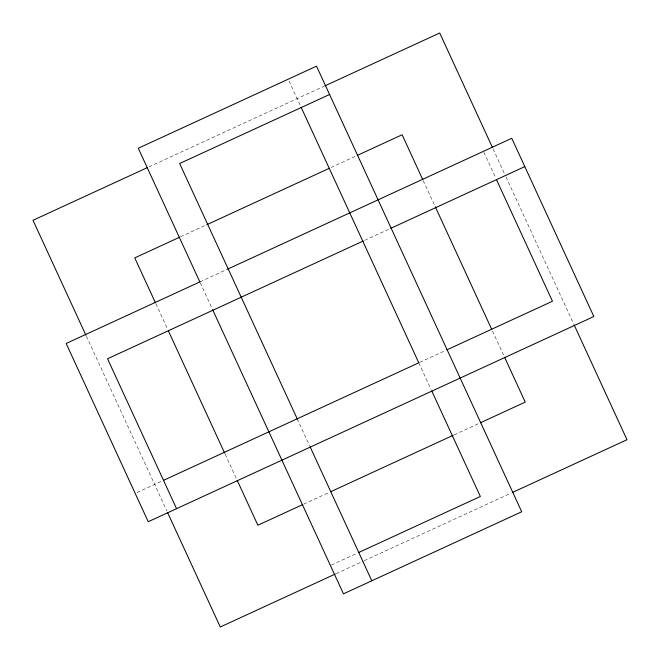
<?xml version="1.0" encoding="UTF-8"?>
<svg xmlns="http://www.w3.org/2000/svg" width="660" height="660" viewBox="0 0 660 660"><rect width="100%" height="100%" fill="white"/><g stroke="black" fill="none" stroke-linecap="round" stroke-linejoin="round"><path stroke-width="0.49" stroke-dasharray="3.3 2.47" d="M148.937 166.898L323.779 86.386M180.568 236.783L205.813 225.159M331.072 167.475L356.317 155.859M200.071 281.812L228.162 268.876M364.625 240.364L389.301 229.003M137.024 492.55L162.607 480.769M419.702 362.381L445.904 350.32M303.683 504.141L328.927 492.525M454.187 434.841L479.432 423.217M331.345 565.092L357.439 553.08M336.221 573.614L363.338 561.124M364.27 560.695L511.063 493.103M493.103 148.937L505.585 176.055M506.022 176.987L573.614 323.779M483.854 152.237L495.874 178.332M423.217 180.568L434.841 205.813M492.525 331.072L504.141 356.317M289.039 81.031L300.82 106.615M418.795 362.802L430.996 389.301M297.198 418.795L309.705 445.945M200.261 282.835L212.883 310.241M155.859 303.683L167.475 328.927M225.159 454.187L236.783 479.432M86.386 336.221L166.898 511.063"/><path stroke-width="0.99" d="M147.064 167.755L33 220.283L85.957 335.288M324.712 85.957L439.717 33L492.244 147.064M329.571 94.487L179.652 163.523L297.379 419.183M179.636 237.212L134.764 257.878L155.422 302.75M206.745 224.73L329.208 168.341M357.25 155.422L402.121 134.764L422.788 179.636M200.071 281.812L66.165 343.472L148.236 521.713L593.835 316.528L511.764 138.286L227.774 269.057M363.19 241.032L107.531 358.76L176.566 508.67M390.844 228.294L524.807 166.609M163.523 480.348L418.795 362.802L301.117 107.25M446.837 349.882L552.469 301.24L496.477 179.652M302.75 504.578L257.878 525.236L237.212 480.364M330.792 491.659L453.255 435.27M480.364 422.788L525.236 402.121L504.578 357.25M358.363 552.651L480.348 496.477L431.706 390.844M335.288 574.043L220.283 627L167.755 512.935M512.935 492.244L627 439.717L574.043 324.712M435.27 206.745L491.659 329.208M310.117 446.837L371.803 580.792M199.84 281.919L138.286 148.236L316.528 66.165L521.713 511.764L343.472 593.835L212.701 309.853M168.341 330.792L224.73 453.255"/></g></svg>
